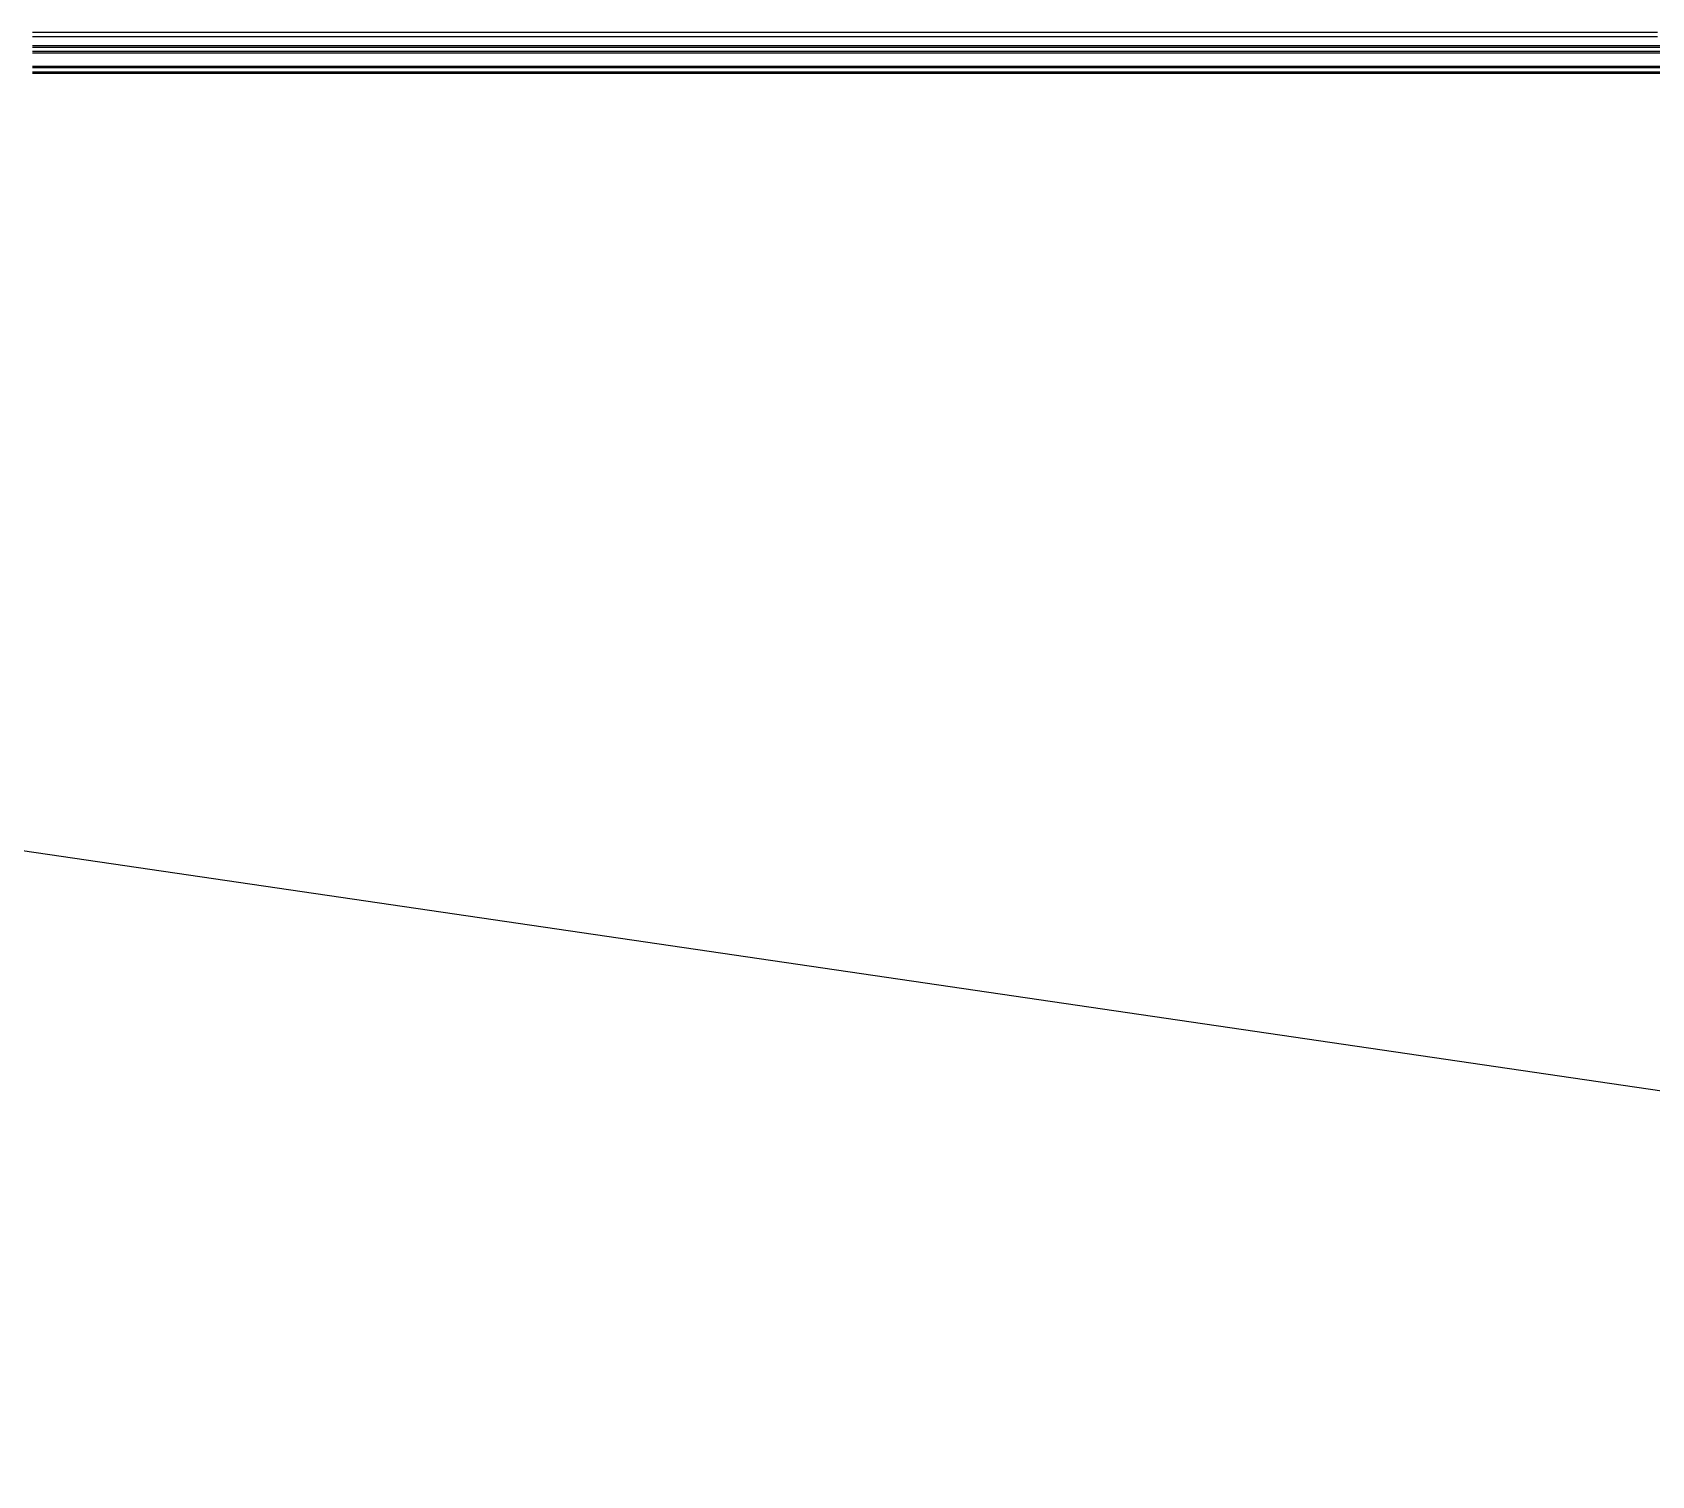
# Model space of a CAD drawing. Extents: x -163000 to 184253, y -124935 to 90032.
# Drawn here: x -126750 to -125320, y 33282 to 34556 of the extents above; entities that cross this region are included whole.
import ezdxf

# ---------------------------------------------------------------- set-up
doc = ezdxf.new("R2010")
doc.units = 0
doc.header["$LTSCALE"] = 1000
doc.header["$MEASUREMENT"] = 0
doc.layers.get('0').update_dxf_attribs({"linetype": 'CONTINUOUS'})
doc.layers.add('glass-p', color=1, linetype='CONTINUOUS')
doc.layers.add('void', color=1, linetype='CONTINUOUS')

# ---------------------------------------------------------------- blocks, each defined once
blk = doc.blocks.new('s2118a')
at = {"layer": 'glass-p'}
for p, q in [((-125314.897, 34556.132), (-126749.895, 34556.132)), ((-125314.897, 34552.132), (-126749.895, 34552.132)), ((-126749.895, 34543.132), (-125290.897, 34543.132)), ((-125290.897, 34539.132), (-126749.895, 34539.132)), ((-126749.895, 34525.132), (-125290.897, 34525.132)), ((-125290.897, 34521.132), (-126749.895, 34521.132))]:
    blk.add_line(p, q, dxfattribs=at)
for points in [[(-126749.895, 34538.132), (-125291.897, 34538.132), (-125290.897, 34539.132), (-125290.897, 34543.132), (-125291.897, 34544.132), (-126749.895, 34544.132)], [(-126749.895, 34520.132), (-125291.897, 34520.132), (-125290.897, 34521.132), (-125290.897, 34525.132), (-125291.897, 34526.132), (-126749.895, 34526.132)]]:
    blk.add_lwpolyline(points, dxfattribs=at)
at = {"layer": 'void', "color": 1}
blk.add_line((-131203.9, 34486.132), (-104249.9, 30532.126), dxfattribs=at)

msp = doc.modelspace()

# ---------------------------------------------------------------- block references
msp.add_blockref('s2118a', (0, 0))

doc.saveas('drawing.dxf')
